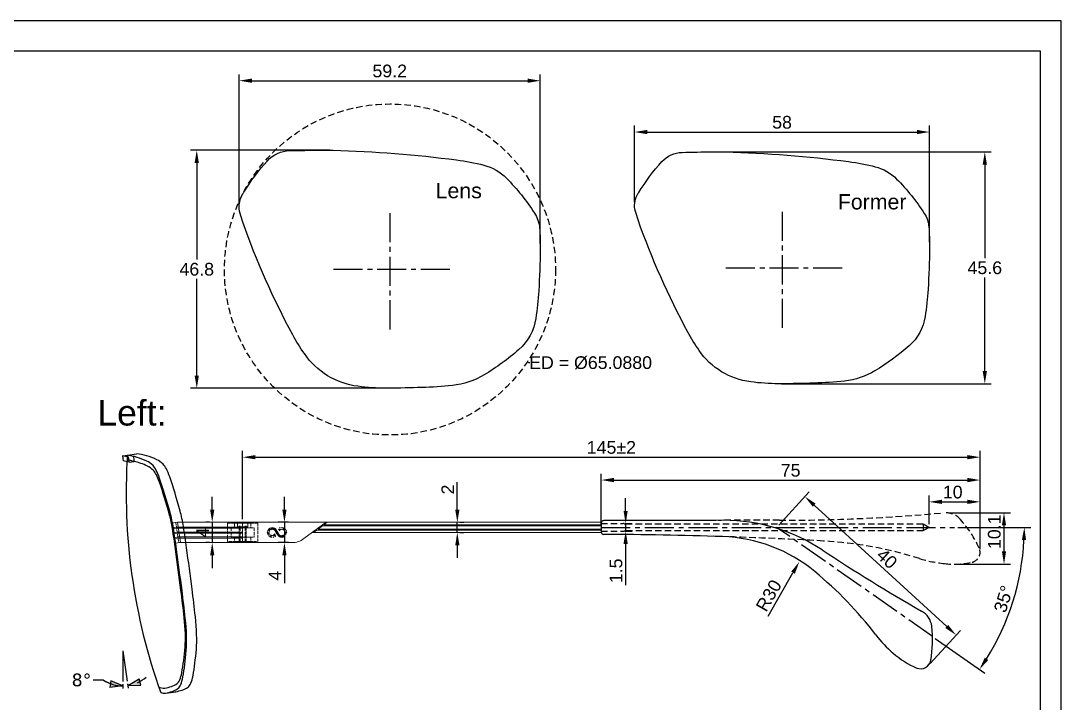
# Model space of a CAD drawing. Header units: millimetres. Extents: x 1233 to 2351, y 1180 to 1535.
# Drawn here: x 1693.4 to 1898, y 1400.8 to 1534.9 of the extents above; entities that cross this region are included whole.
import ezdxf

# ---------------------------------------------------------------- set-up
doc = ezdxf.new("R2010")
doc.units = ezdxf.units.MM
for name, pattern in [('ACAD_ISO02W100', [15, 12, -3]), ('CENTER2', [28.575, 19.05, -3.175, 3.175, -3.175]), ('HIDDEN', [9.525, 6.35, -3.175]), ('HIDDEN2', [0.1875, 0.125, -0.0625])]:
    doc.linetypes.add(name, pattern=pattern)
for name, color, linetype in [('Center Line', 2, 'CENTER2'), ('Dimension', 3, 'Continuous'), ('Hidden Line', 1, 'HIDDEN2'), ('Text', 4, 'Continuous'), ('图层 1', 7, 'Continuous')]:
    doc.layers.add(name, color=color, linetype=linetype)
doc.layers.add('填充', color=6, linetype='Continuous', lineweight=9)
doc.layers.add('标注', color=4, linetype='Continuous', lineweight=5)
doc.styles.add('QUOTE', font='verdana.ttf')
doc.styles.get("Standard").update_dxf_attribs({"font": 'arial.ttf'})
doc.styles.add('宋体', font='SimSun.ttf')
doc.styles.add('样式 1', font='romant.shx')
doc.dimstyles.new('ISO-25', dxfattribs={"dimtxt": 2.5, "dimasz": 2.5, "dimexe": 1.25, "dimexo": 0.625, "dimtad": 1, "dimtxsty": 'Standard', "dimcen": 2.5, "dimadec": 0, "dimazin": 0, "dimtfac": 1, "dimtmove": 0, "dimatfit": 3, "dimfxl": 1, "dimarcsym": 0})
doc.dimstyles.new('ISO-25$0', dxfattribs={"dimtxt": 2.5, "dimasz": 2.5, "dimexe": 0.5, "dimexo": 1, "dimgap": 1, "dimtad": 0, "dimtih": 1, "dimtoh": 1, "dimdec": 1, "dimzin": 10, "dimdsep": 46, "dimlunit": 6, "dimtxsty": '样式 1', "dimcen": 0, "dimclrd": 256, "dimclre": 256, "dimclrt": 7, "dimazin": 0, "dimtfac": 1, "dimtdec": 1, "dimtofl": 0, "dimtmove": 0, "dimatfit": 0, "dimfxl": 1, "dimtolj": 1, "dimtzin": 10, "dimarcsym": 0})
doc.dimstyles.get("Standard").update_dxf_attribs({"dimtxt": 0.18, "dimasz": 0.18, "dimexe": 0.18, "dimexo": 0.0625, "dimgap": 0.09, "dimtad": 0, "dimtih": 1, "dimtoh": 1, "dimdec": 4, "dimzin": 0, "dimdsep": 46, "dimtxsty": 'Standard', "dimcen": 0.09, "dimadec": 0, "dimazin": 0, "dimtfac": 1, "dimtdec": 4, "dimtofl": 0, "dimtmove": 0, "dimatfit": 3, "dimfxl": 1, "dimtolj": 1, "dimtzin": 0, "dimarcsym": 0})

# ---------------------------------------------------------------- blocks, each defined once
blk = doc.blocks.new('KNHIV')
at = {"color": 251, "linetype": 'ACAD_ISO02W100', "lineweight": 9, "ltscale": 0.05}
for p, q in [((901.93, -152.63), (906.53, -152.63)), ((901.93, -156.23), (901.93, -152.63)), ((907.93, -152.63), (903.33, -152.63)), ((903.33, -152.63), (903.33, -153.53)), ((903.93, -152.63), (904.09, -152.48)), ((903.93, -153.33), (903.93, -152.63)), ((904.23, -153.33), (903.93, -153.33)), ((904.73, -152.48), (904.09, -152.48)), ((904.23, -156.3), (904.23, -153.13)), ((904.23, -153.33), (905.63, -153.33)), ((904.43, -156.38), (904.43, -153.13)), ((904.73, -152.48), (904.73, -152.63)), ((905.77, -152.48), (905.13, -152.48)), ((905.13, -152.48), (905.13, -152.63)), ((905.43, -156.38), (905.43, -153.13)), ((905.63, -156.3), (905.63, -153.13)), ((905.93, -153.33), (905.63, -153.33)), ((905.93, -152.63), (905.77, -152.48)), ((905.93, -153.33), (905.93, -152.63)), ((906.53, -152.63), (906.53, -153.53)), ((907.93, -156.23), (907.93, -152.63)), ((902.68, -153.53), (902.68, -155.33)), ((906.53, -153.53), (902.68, -153.53)), ((906.53, -155.33), (902.68, -155.33)), ((903.33, -153.53), (907.18, -153.53)), ((903.33, -155.33), (903.33, -156.23)), ((903.33, -155.33), (907.18, -155.33)), ((906.53, -155.33), (906.53, -156.23)), ((907.18, -153.53), (907.18, -155.33)), ((906.53, -156.23), (901.93, -156.23)), ((903.33, -156.23), (907.93, -156.23)), ((904.23, -156.3), (904.3, -156.38)), ((904.23, -156.3), (905.63, -156.3)), ((904.3, -156.38), (905.56, -156.38)), ((905.63, -156.3), (905.56, -156.38))]:
    blk.add_line(p, q, dxfattribs=at)
blk = doc.blocks.new('DQD')
at = {"layer": '填充', "lineweight": 9, "ltscale": 0.3}
h = blk.add_hatch(dxfattribs=at)
h.set_pattern_fill('ANSI31', color=0, scale=0.05, style=0)
h.set_pattern_definition([(45, (1148.31069, -378.83552), (-0.1122532, 0.1122532), [])])
edge = h.paths.add_edge_path()
edge.add_arc((566.69, -359.49), 1.22, 326.8556, 355.0657, ccw=False)
edge.add_arc((566.59, -359.43), 1.34, 301.2123, 326.8558, ccw=False)
edge.add_arc((566.73, -359.67), 1.06, 274.2954, 301.1133, ccw=False)
edge.add_arc((566.69, -359.02), 1.7, 257.7465, 274.2958, ccw=False)
edge.add_arc((566.55, -359.65), 1.07, 222.0642, 257.672, ccw=False)
edge.add_arc((567.05, -359.2), 1.74, 211.4988, 222.064, ccw=False)
edge.add_line((565.57, -360.1), (565.56, -360.09))
edge.add_line((565.56, -360.09), (565.55, -360.07))
edge.add_arc((565.5, -360.1), 0.0612, 27.0647, 32.7908)
edge.add_arc((565.22, -360.28), 0.389, 32.7819, 33.6822)
edge.add_line((565.55, -360.06), (565.54, -360.06))
edge.add_line((565.54, -360.06), (565.54, -360.06))
edge.add_arc((399.54, -452.12), 189.82, 29.0129, 29.2444)
edge.add_arc((594.76, -343.46), 33.6, 207.9789, 208.2883, ccw=False)
edge.add_arc((563.53, -360.05), 1.75, 27.9787, 35.1296)
edge.add_arc((564.41, -359.42), 0.673, 34.7548, 79.6239)
edge.add_arc((564.38, -359.62), 0.869, 79.6253, 91.3278)
edge.add_arc((564.37, -359.43), 0.684, 91.2537, 130.8134)
edge.add_arc((564.48, -359.55), 0.843, 130.8133, 161.7494)
edge.add_arc((564.32, -359.5), 0.677, 161.7494, 200.593)
edge.add_arc((564.37, -359.48), 0.725, 200.5919, 250.1079)
edge.add_arc((564.38, -359.42), 0.784, 250.7316, 267.3209)
edge.add_arc((564.37, -359.64), 0.567, 267.3211, 306.2228)
edge.add_arc((564.25, -359.48), 0.772, 306.2233, 334.5335)
edge.add_arc((564.56, -359.62), 0.425, 334.2455, 338.2123)
edge.add_arc((564.73, -359.69), 0.245, 338.0572, 339.8659)
edge.add_line((564.96, -359.77), (564.96, -359.77))
edge.add_line((564.96, -359.77), (565.28, -360.35))
edge.add_arc((564.34, -359.44), 1.3, 269.4465, 315.7434, ccw=False)
edge.add_arc((564.34, -359.54), 1.2, 219.0311, 269.4465, ccw=False)
edge.add_arc((564.38, -359.53), 1.24, 168.2094, 218.4949, ccw=False)
edge.add_arc((564.46, -359.54), 1.32, 121.2067, 168.2095, ccw=False)
edge.add_arc((564.32, -359.32), 1.06, 94.2929, 121.1205, ccw=False)
edge.add_arc((564.37, -359.96), 1.7, 77.7464, 94.2924, ccw=False)
edge.add_arc((564.5, -359.34), 1.07, 42.0742, 77.6742, ccw=False)
edge.add_arc((564.01, -359.79), 1.73, 31.4908, 42.0738, ccw=False)
edge.add_arc((570.69, -355.76), 6.07, 210.9223, 211.243)
edge.add_arc((565.55, -358.89), 0.0552, 205.9092, 212.2901)
edge.add_arc((565.73, -358.78), 0.26, 212.3113, 213.6669)
edge.add_line((565.51, -358.92), (565.51, -358.92))
edge.add_line((565.51, -358.92), (565.51, -358.93))
edge.add_line((565.51, -358.93), (565.57, -359.03))
edge.add_line((565.57, -359.03), (565.61, -359.11))
edge.add_line((565.61, -359.11), (565.66, -359.19))
edge.add_arc((659.07, -307.26), 106.87, 209.0745, 209.3225)
edge.add_arc((563.18, -361.1), 3.1, 28.5558, 29.0962, ccw=False)
edge.add_arc((567.1, -358.97), 1.37, 208.5466, 209.6916)
edge.add_arc((588.52, -346.9), 25.95, 209.414, 210.0587)
edge.add_arc((566.56, -359.61), 0.584, 210.0584, 215.1338)
edge.add_arc((566.66, -359.55), 0.693, 214.7855, 294.3732)
edge.add_arc((566.59, -359.4), 0.86, 294.3731, 321.393)
edge.add_arc((566.71, -359.49), 0.703, 321.3927, 376.6129)
edge.add_arc((566.69, -359.5), 0.724, 16.613, 70.1029)
edge.add_arc((566.68, -359.55), 0.778, 70.7005, 87.7609)
edge.add_arc((566.69, -359.34), 0.567, 87.7607, 126.4636)
edge.add_arc((566.81, -359.51), 0.773, 126.4633, 154.5968)
edge.add_arc((566.5, -359.36), 0.426, 154.3103, 158.2724)
edge.add_arc((566.33, -359.3), 0.246, 158.1207, 159.9307)
edge.add_line((566.1, -359.21), (566.1, -359.21))
edge.add_line((566.1, -359.21), (565.78, -358.64))
edge.add_arc((566.71, -359.55), 1.3, 89.4474, 135.7452, ccw=False)
edge.add_arc((566.71, -359.45), 1.2, 39.0184, 89.4475, ccw=False)
edge.add_arc((566.7, -359.44), 1.22, -6.5827, 38.5074, ccw=False)
edge.add_arc((568.41, -359.64), 0.515, 173.4181, 175.134)
blk = doc.blocks.new('*D262')
at = {"layer": 'Defpoints', "color": 0, "transparency": 16777216}
for p in [(1842.02, 1435.32), (1877.3, 1414.16), (1871.75, 1408.1)]:
    blk.add_point(p, dxfattribs=at)
at = {"layer": 'Dimension', "color": 0, "lineweight": -2, "transparency": 16777216}
for p, q in [((1842.44, 1435.78), (1848.4, 1442.3)), ((1849.4, 1439.69), (1875.45, 1415.85)), ((1872.17, 1408.56), (1878.14, 1415.08))]:
    blk.add_line(p, q, dxfattribs=at)
at = {"layer": 'Dimension', "color": 0, "transparency": 16777216}
for points in [[(1849.68, 1440), (1849.12, 1439.38), (1847.56, 1441.38)], [(1875.73, 1416.16), (1875.17, 1415.54), (1877.3, 1414.16)]]:
    blk.add_solid(points, dxfattribs=at)
at = {"layer": 'Dimension', "color": 0, "transparency": 16777216, "insert": (1863.71, 1429.17), "char_height": 2.5, "attachment_point": 5, "rotation": 317.5328}
blk.add_mtext('40', dxfattribs=at)
blk = doc.blocks.new('*D177')
at = {"layer": 'Defpoints', "color": 0, "transparency": 16777216}
for p in [(1846.47, 1428.57), (1831.54, 1402.54)]:
    blk.add_point(p, dxfattribs=at)
at = {"layer": 'Dimension', "color": 0, "lineweight": -2, "transparency": 16777216}
blk.add_line((1840.32, 1417.85), (1845.23, 1426.4), dxfattribs=at)
at = {"layer": 'Dimension', "color": 0, "transparency": 16777216}
blk.add_solid([(1844.87, 1426.61), (1845.59, 1426.19), (1846.47, 1428.57)], dxfattribs=at)
at = {"layer": 'Dimension', "color": 0, "transparency": 16777216, "insert": (1840.47, 1421.92), "char_height": 2.5, "attachment_point": 5, "rotation": 60.1601}
blk.add_mtext('R30', dxfattribs=at)
blk = doc.blocks.new('*D263')
at = {"layer": 'Defpoints', "color": 0, "transparency": 16777216}
for p in [(1875.18, 1438.21), (1886.72, 1438.21), (1876.97, 1428.1)]:
    blk.add_point(p, dxfattribs=at)
at = {"layer": 'Dimension', "color": 0, "lineweight": -2, "transparency": 16777216}
for p, q in [((1875.8, 1438.21), (1887.97, 1438.21)), ((1886.72, 1430.6), (1886.72, 1435.71)), ((1877.59, 1428.1), (1887.97, 1428.1))]:
    blk.add_line(p, q, dxfattribs=at)
at = {"layer": 'Dimension', "color": 0, "transparency": 16777216}
for points in [[(1886.3, 1435.71), (1887.13, 1435.71), (1886.72, 1438.21)], [(1886.3, 1430.6), (1887.13, 1430.6), (1886.72, 1428.1)]]:
    blk.add_solid(points, dxfattribs=at)
at = {"layer": 'Dimension', "color": 0, "transparency": 16777216, "insert": (1884.82, 1434.46), "char_height": 2.5, "attachment_point": 5, "rotation": 90}
blk.add_mtext('10.1', dxfattribs=at)
blk = doc.blocks.new('*D264')
at = {"layer": 'Defpoints', "color": 0, "transparency": 16777216}
for p in [(1779.12, 1436.32), (1779.23, 1436.32), (1779.12, 1434.32)]:
    blk.add_point(p, dxfattribs=at)
at = {"layer": 'Dimension', "color": 0, "lineweight": -2, "transparency": 16777216}
for p, q in [((1779.23, 1438.82), (1779.23, 1444.23)), ((1779.23, 1434.32), (1779.23, 1436.32)), ((1779.74, 1436.32), (1780.48, 1436.32)), ((1779.74, 1434.32), (1780.48, 1434.32)), ((1779.23, 1431.82), (1779.23, 1429.32))]:
    blk.add_line(p, q, dxfattribs=at)
at = {"layer": 'Dimension', "color": 0, "transparency": 16777216}
for points in [[(1778.82, 1438.82), (1779.65, 1438.82), (1779.23, 1436.32)], [(1778.82, 1431.82), (1779.65, 1431.82), (1779.23, 1434.32)]]:
    blk.add_solid(points, dxfattribs=at)
at = {"layer": 'Dimension', "color": 0, "transparency": 16777216, "insert": (1777.35, 1442.77), "char_height": 2.5, "attachment_point": 5, "rotation": 90}
blk.add_mtext('2', dxfattribs=at)
blk = doc.blocks.new('*D265')
at = {"layer": 'Defpoints', "color": 0, "transparency": 16777216}
for p in [(1745.24, 1436.32), (1746.7, 1436.32), (1746.7, 1432.32)]:
    blk.add_point(p, dxfattribs=at)
at = {"layer": 'Dimension', "color": 0, "lineweight": -2, "transparency": 16777216}
for p, q in [((1745.24, 1438.82), (1745.24, 1441.32)), ((1746.07, 1436.32), (1743.99, 1436.32)), ((1745.24, 1436.32), (1745.24, 1432.32)), ((1746.07, 1432.32), (1743.99, 1432.32)), ((1745.24, 1429.82), (1745.24, 1424.34))]:
    blk.add_line(p, q, dxfattribs=at)
at = {"layer": 'Dimension', "color": 0, "transparency": 16777216}
for points in [[(1744.82, 1438.82), (1745.65, 1438.82), (1745.24, 1436.32)], [(1744.82, 1429.82), (1745.65, 1429.82), (1745.24, 1432.32)]]:
    blk.add_solid(points, dxfattribs=at)
at = {"layer": 'Dimension', "color": 0, "transparency": 16777216, "insert": (1743.36, 1425.83), "char_height": 2.5, "attachment_point": 5, "rotation": 90}
blk.add_mtext('4', dxfattribs=at)
blk = doc.blocks.new('*D266')
at = {"layer": 'Defpoints', "color": 0, "transparency": 16777216}
for p in [(1882.02, 1449.12), (1737.02, 1436.32), (1882.02, 1430.43)]:
    blk.add_point(p, dxfattribs=at)
at = {"layer": 'Dimension', "color": 0, "lineweight": -2, "transparency": 16777216}
for p, q in [((1737.02, 1436.95), (1737.02, 1450.37)), ((1882.02, 1431.05), (1882.02, 1450.37)), ((1739.52, 1449.12), (1879.52, 1449.12))]:
    blk.add_line(p, q, dxfattribs=at)
at = {"layer": 'Dimension', "color": 0, "transparency": 16777216}
for points in [[(1739.52, 1449.54), (1739.52, 1448.71), (1737.02, 1449.12)], [(1879.52, 1449.54), (1879.52, 1448.71), (1882.02, 1449.12)]]:
    blk.add_solid(points, dxfattribs=at)
at = {"layer": 'Dimension', "color": 0, "transparency": 16777216, "insert": (1809.52, 1451.03), "char_height": 2.5, "attachment_point": 5}
blk.add_mtext('145±2', dxfattribs=at)
blk = doc.blocks.new('*D178')
at = {"layer": 'Defpoints', "color": 0, "transparency": 16777216}
for p in [(1882.02, 1444.63), (1882.02, 1439.46), (1807.52, 1435.32)]:
    blk.add_point(p, dxfattribs=at)
at = {"layer": 'Dimension', "color": 0, "lineweight": -2, "transparency": 16777216}
for p, q in [((1807.52, 1435.95), (1807.52, 1445.88)), ((1810.02, 1444.63), (1879.52, 1444.63)), ((1882.02, 1440.08), (1882.02, 1445.88))]:
    blk.add_line(p, q, dxfattribs=at)
at = {"layer": 'Dimension', "color": 0, "transparency": 16777216}
for points in [[(1810.02, 1445.05), (1810.02, 1444.21), (1807.52, 1444.63)], [(1879.52, 1445.05), (1879.52, 1444.21), (1882.02, 1444.63)]]:
    blk.add_solid(points, dxfattribs=at)
at = {"layer": 'Dimension', "color": 0, "transparency": 16777216, "insert": (1844.77, 1446.53), "char_height": 2.5, "attachment_point": 5}
blk.add_mtext('75', dxfattribs=at)
blk = doc.blocks.new('*D179')
at = {"layer": 'Defpoints', "color": 0, "transparency": 16777216}
for p in [(1731.13, 1436.32), (1731.04, 1432.32), (1731.13, 1432.32)]:
    blk.add_point(p, dxfattribs=at)
at = {"layer": 'Dimension', "color": 0, "lineweight": -2, "transparency": 16777216}
for p, q in [((1731.04, 1438.82), (1731.04, 1441.32)), ((1730.51, 1436.32), (1729.79, 1436.32)), ((1731.04, 1436.32), (1731.04, 1432.32)), ((1730.51, 1432.32), (1729.79, 1432.32)), ((1731.04, 1429.82), (1731.04, 1427.32))]:
    blk.add_line(p, q, dxfattribs=at)
at = {"layer": 'Dimension', "color": 0, "transparency": 16777216}
for points in [[(1730.62, 1438.82), (1731.46, 1438.82), (1731.04, 1436.32)], [(1730.62, 1429.82), (1731.46, 1429.82), (1731.04, 1432.32)]]:
    blk.add_solid(points, dxfattribs=at)
at = {"layer": 'Dimension', "color": 0, "transparency": 16777216, "insert": (1729.16, 1434.32), "char_height": 2.5, "attachment_point": 5, "rotation": 90}
blk.add_mtext('4', dxfattribs=at)
blk = doc.blocks.new('FRECCIA')
blk.add_hatch(color=9).paths.add_polyline_path([(-1.25, 0.33), (-1.25, -0.33), (0, 0)])
at = {"color": 9}
for p, q in [((0, 0), (-1.25, 0.33)), ((-1.25, 0.33), (-1.25, -0.33)), ((0, 0), (-1.25, -0.33))]:
    blk.add_line(p, q, dxfattribs=at)
blk = doc.blocks.new('*D180')
at = {"lineweight": -2, "transparency": 16777216}
for p, q in [((1709.64, 1405.31), (1707.64, 1405.31)), ((1713.47, 1404.51), (1713.47, 1403.65)), ((1714.38, 1404.57), (1714.5, 1403.72))]:
    blk.add_line(p, q, dxfattribs=at)
for start, end in [(236.3988, 270), (294.6191, 311.2382), (236.7618, 253.3809)]:
    blk.add_arc((1713.47, 1411.07), 6.92, start, end, dxfattribs=at)
at = {"layer": 'Defpoints', "color": 0, "transparency": 16777216}
for p in [(1713.47, 1411.07), (1713.47, 1411.07), (1713.47, 1405.01), (1714.11, 1404.18), (1714.31, 1405.07)]:
    blk.add_point(p, dxfattribs=at)
at = {"lineweight": -2, "transparency": 16777216, "xscale": 2, "yscale": 2, "zscale": 2}
for p, rotation in [((1714.43, 1404.22), 196.3095415256845), ((1713.47, 1404.15), 351.6904584742921)]:
    blk.add_blockref('FRECCIA', p, dxfattribs=dict(at, rotation=rotation))
at = {"transparency": 16777216, "insert": (1705.34, 1405.31), "char_height": 2.5, "attachment_point": 5, "style": 'QUOTE'}
blk.add_mtext('8°', dxfattribs=at)
blk = doc.blocks.new('*D181')
at = {"layer": 'Defpoints', "color": 0, "transparency": 16777216}
for p in [(1882.02, 1440.34), (1872.02, 1435.32), (1882.02, 1430.43)]:
    blk.add_point(p, dxfattribs=at)
at = {"layer": 'Dimension', "color": 0, "lineweight": -2, "transparency": 16777216}
for p, q in [((1872.02, 1435.95), (1872.02, 1441.59)), ((1874.52, 1440.34), (1879.52, 1440.34)), ((1882.02, 1431.05), (1882.02, 1441.59))]:
    blk.add_line(p, q, dxfattribs=at)
at = {"layer": 'Dimension', "color": 0, "transparency": 16777216}
for points in [[(1874.52, 1440.76), (1874.52, 1439.93), (1872.02, 1440.34)], [(1879.52, 1440.76), (1879.52, 1439.93), (1882.02, 1440.34)]]:
    blk.add_solid(points, dxfattribs=at)
at = {"layer": 'Dimension', "color": 0, "transparency": 16777216, "insert": (1876.63, 1442.25), "char_height": 2.5, "attachment_point": 5}
blk.add_mtext('10', dxfattribs=at)
blk = doc.blocks.new('*D267')
at = {"layer": 'Defpoints', "color": 0, "transparency": 16777216}
for p in [(1807.52, 1435.32), (1842.02, 1435.32), (1877.02, 1435.32), (1886.72, 1416.04), (1872.67, 1413.86)]:
    blk.add_point(p, dxfattribs=at)
at = {"layer": 'Dimension', "color": 0, "lineweight": -2, "transparency": 16777216}
for p, q in [((1877.64, 1435.32), (1891.96, 1435.32)), ((1873.18, 1413.5), (1882.93, 1406.68))]:
    blk.add_line(p, q, dxfattribs=at)
blk.add_arc((1842.02, 1435.32), 48.69, 327.9421, 357.0579, dxfattribs=at)
at = {"layer": 'Dimension', "color": 0, "transparency": 16777216}
for points in [[(1890.23, 1432.83), (1891.06, 1432.81), (1890.71, 1435.32)], [(1883.63, 1409.25), (1882.93, 1409.71), (1881.9, 1407.39)]]:
    blk.add_solid(points, dxfattribs=at)
at = {"layer": 'Dimension', "color": 0, "transparency": 16777216, "insert": (1886.64, 1421.25), "char_height": 2.5, "attachment_point": 5, "rotation": 72.5}
blk.add_mtext('35°', dxfattribs=at)
blk = doc.blocks.new('*D243')
at = {"layer": 'Defpoints', "color": 0, "transparency": 16777216}
for p in [(1795.54, 1523.15), (1736.34, 1498.36), (1795.54, 1490.53)]:
    blk.add_point(p, dxfattribs=at)
at = {"layer": 'Dimension', "color": 0, "lineweight": -2, "transparency": 16777216}
for p, q in [((1736.34, 1498.98), (1736.34, 1524.4)), ((1795.54, 1491.16), (1795.54, 1524.4)), ((1738.84, 1523.15), (1793.04, 1523.15))]:
    blk.add_line(p, q, dxfattribs=at)
at = {"layer": 'Dimension', "color": 0, "transparency": 16777216}
for points in [[(1738.84, 1523.57), (1738.84, 1522.73), (1736.34, 1523.15)], [(1793.04, 1523.57), (1793.04, 1522.73), (1795.54, 1523.15)]]:
    blk.add_solid(points, dxfattribs=at)
at = {"layer": 'Dimension', "color": 0, "transparency": 16777216, "insert": (1765.94, 1525.05), "char_height": 2.5, "attachment_point": 5}
blk.add_mtext('59.2', dxfattribs=at)
blk = doc.blocks.new('*D244')
at = {"layer": 'Defpoints', "color": 0, "transparency": 16777216}
for p in [(1754.8, 1509.47), (1728, 1462.67), (1765.64, 1462.67)]:
    blk.add_point(p, dxfattribs=at)
at = {"layer": 'Dimension', "color": 0, "lineweight": -2, "transparency": 16777216}
for p, q in [((1754.18, 1509.47), (1726.75, 1509.47)), ((1728, 1506.97), (1728, 1487.97)), ((1728, 1465.17), (1728, 1484.17)), ((1765.02, 1462.67), (1726.75, 1462.67))]:
    blk.add_line(p, q, dxfattribs=at)
at = {"layer": 'Dimension', "color": 0, "transparency": 16777216}
for points in [[(1727.58, 1506.97), (1728.42, 1506.97), (1728, 1509.47)], [(1727.58, 1465.17), (1728.42, 1465.17), (1728, 1462.67)]]:
    blk.add_solid(points, dxfattribs=at)
at = {"layer": 'Dimension', "color": 0, "transparency": 16777216, "insert": (1728, 1486.07), "char_height": 2.5, "attachment_point": 5}
blk.add_mtext('46.8', dxfattribs=at)
blk = doc.blocks.new('*D245')
at = {"layer": 'Defpoints', "color": 0, "transparency": 16777216}
for p in [(1872.08, 1513.06), (1814.08, 1498.63), (1872.08, 1490.8)]:
    blk.add_point(p, dxfattribs=at)
at = {"layer": 'Dimension', "color": 0, "lineweight": -2, "transparency": 16777216}
for p, q in [((1814.08, 1499.26), (1814.08, 1514.31)), ((1872.08, 1491.43), (1872.08, 1514.31)), ((1816.58, 1513.06), (1869.58, 1513.06))]:
    blk.add_line(p, q, dxfattribs=at)
at = {"layer": 'Dimension', "color": 0, "transparency": 16777216}
for points in [[(1816.58, 1513.48), (1816.58, 1512.64), (1814.08, 1513.06)], [(1869.58, 1513.48), (1869.58, 1512.64), (1872.08, 1513.06)]]:
    blk.add_solid(points, dxfattribs=at)
at = {"layer": 'Dimension', "color": 0, "transparency": 16777216, "insert": (1843.08, 1514.96), "char_height": 2.5, "attachment_point": 5}
blk.add_mtext('58', dxfattribs=at)
blk = doc.blocks.new('*D246')
at = {"layer": 'Defpoints', "color": 0, "transparency": 16777216}
for p in [(1829.36, 1509.17), (1842.38, 1463.54), (1882.94, 1463.54)]:
    blk.add_point(p, dxfattribs=at)
at = {"layer": 'Dimension', "color": 0, "lineweight": -2, "transparency": 16777216}
for p, q in [((1829.99, 1509.17), (1884.19, 1509.17)), ((1882.94, 1506.67), (1882.94, 1488.26)), ((1882.94, 1466.04), (1882.94, 1484.46)), ((1843, 1463.54), (1884.19, 1463.54))]:
    blk.add_line(p, q, dxfattribs=at)
at = {"layer": 'Dimension', "color": 0, "transparency": 16777216}
for points in [[(1882.53, 1506.67), (1883.36, 1506.67), (1882.94, 1509.17)], [(1882.53, 1466.04), (1883.36, 1466.04), (1882.94, 1463.54)]]:
    blk.add_solid(points, dxfattribs=at)
at = {"layer": 'Dimension', "color": 0, "transparency": 16777216, "insert": (1882.94, 1486.36), "char_height": 2.5, "attachment_point": 5}
blk.add_mtext('45.6', dxfattribs=at)
blk = doc.blocks.new('*D247')
at = {"color": 0, "lineweight": -2, "transparency": 16777216}
for p, q in [((1765.9, 1486.03), (1766.08, 1486.03)), ((1765.99, 1485.94), (1765.99, 1486.12)), ((1793.3, 1467.67), (1793.15, 1467.77)), ((1793.48, 1467.67), (1793.3, 1467.67))]:
    blk.add_line(p, q, dxfattribs=at)
at = {"color": 0, "transparency": 16777216}
blk.add_solid([(1793.17, 1467.8), (1793.13, 1467.75), (1793, 1467.87)], dxfattribs=at)
at = {"layer": 'Defpoints', "color": 0, "transparency": 16777216}
for p in [(1738.99, 1504.19), (1793, 1467.87)]:
    blk.add_point(p, dxfattribs=at)
at = {"color": 3, "lineweight": 15, "transparency": 16777216, "insert": (1805.43, 1467.67), "char_height": 2.5, "attachment_point": 5}
blk.add_mtext('\\A1;ED = %%C65.0880', dxfattribs=at)
blk = doc.blocks.new('*D235')
at = {"layer": 'Defpoints', "color": 0, "transparency": 16777216}
for p in [(1811.6, 1436.07), (1811.6, 1434.57), (1812.33, 1434.57)]:
    blk.add_point(p, dxfattribs=at)
at = {"layer": 'Dimension', "color": 0, "lineweight": -2, "transparency": 16777216}
for p, q in [((1812.33, 1438.57), (1812.33, 1441.07)), ((1812.22, 1436.07), (1813.58, 1436.07)), ((1812.33, 1436.07), (1812.33, 1434.57)), ((1812.22, 1434.57), (1813.58, 1434.57)), ((1812.33, 1432.07), (1812.33, 1423.99))]:
    blk.add_line(p, q, dxfattribs=at)
at = {"layer": 'Dimension', "color": 0, "transparency": 16777216}
for points in [[(1811.91, 1438.57), (1812.74, 1438.57), (1812.33, 1436.07)], [(1811.91, 1432.07), (1812.74, 1432.07), (1812.33, 1434.57)]]:
    blk.add_solid(points, dxfattribs=at)
at = {"layer": 'Dimension', "color": 0, "transparency": 16777216, "insert": (1810.43, 1426.78), "char_height": 2.5, "attachment_point": 5, "rotation": 90}
blk.add_mtext('1.5', dxfattribs=at)

msp = doc.modelspace()

# ---------------------------------------------------------------- linework, layer by layer
for p, q in [((1893.92369, 1528.92707), (1484.66819, 1528.92707)), ((1893.92369, 1242.18613), (1893.92369, 1528.92707)), ((1713.36995, 1449.39503), (1714.36022, 1449.53421)), ((1713.36995, 1449.39503), (1713.51009, 1448.39793)), ((1714.36022, 1449.53421), (1716.17219, 1449.78886)), ((1714.70152, 1448.15263), (1715.69179, 1448.2918)), ((1807.51559, 1436.14799), (1807.51559, 1434.44469)), ((1713.46657, 1411.07216), (1713.46657, 1405.01028)), ((1713.46657, 1411.07216), (1714.31022, 1405.06927)), ((1721.87866, 1402.72334), (1723.85919, 1403.00168))]:
    msp.add_line(p, q)
at = {"linetype": 'ACAD_ISO02W100', "lineweight": 13, "ltscale": 0.05}
msp.add_line((1723.89008, 1436.27519), (1724.44677, 1432.31412), dxfattribs=at)
at = {"color": 1, "ltscale": 1000}
msp.add_line((1870.81559, 1436.02094), (1870.81559, 1434.62094), dxfattribs=at)
msp.add_lwpolyline([(1897.96173, 1237.92707), (1897.96173, 1534.92707), (1477.96174, 1534.92707), (1477.96174, 1237.92707)], close=True)
for centre, radius, start, end in [((1830.32684, 1442.02251), 116.20964, 176.293866, 199.706134), ((1808.01559, 1436.14799), 0.5, 90.2471176, 180), ((1838.4452, -5619.10616), 7055.81977, 90.05543585, 90.247117604), ((1831.65229, 1401.71033), 35, 56.5076168, 90.0554358), ((1808.01559, 1434.44469), 0.5, 180, 269.7248078), ((1803.90397, 578.39987), 855.55469, 88.16136601, 89.72480783), ((1830.39165, 1403.52953), 30, 50.3988413, 88.161366), ((2042.44987, 1720.28274), 347, 236.5076168, 240.3002123), ((1800.43199, 1367.31601), 77, 37.4972455, 50.3988413), ((1868.54501, 1415.39243), 4, 6.9421102, 60.3002123), ((1850.56767, 1413.20353), 22.1101, 349.4373941, 6.9421102), ((1880.02047, 1428.38032), 23.31538, 217.4972455, 229.747786), ((1875.7513, 1422.56321), 16.12496, 227.9691657, 247.4609202), ((1870.33702, 1409.51715), 2, 247.4609202, 349.4373941)]:
    msp.add_arc(centre, radius, start, end)
at = {"layer": 'Center Line', "ltscale": 0.3}
for p, q in [((1765.99428, 1474.26363), (1765.99428, 1497.79906)), ((1843.13354, 1474.53509), (1843.13354, 1498.07051)), ((1777.76199, 1486.03134), (1754.22656, 1486.03134)), ((1854.90125, 1486.3028), (1831.36583, 1486.3028)), ((1807.51559, 1435.32094), (1877.01559, 1435.32094)), ((1872.6681, 1413.85782), (1842.01559, 1435.32094))]:
    msp.add_line(p, q, dxfattribs=at)
at = {"layer": 'Hidden Line', "linetype": 'HIDDEN', "ltscale": 0.2}
for p, q in [((1807.51559, 1436.07094), (1811.87018, 1436.07094)), ((1812.36818, 1436.02094), (1870.81559, 1436.02094)), ((1870.81559, 1436.02094), (1872.01559, 1435.32094)), ((1807.51559, 1434.57094), (1811.87018, 1434.57094)), ((1870.81559, 1434.62094), (1812.36818, 1434.62094)), ((1872.01559, 1435.32094), (1870.81559, 1434.62094))]:
    msp.add_line(p, q, dxfattribs=at)
msp.add_circle((1765.99428, 1486.03134), 32.54398, dxfattribs=at)
for centre, radius, start, end in [((1842.75437, 1783.71236), 347, 269.9666482, 275.3002123), ((1875.17774, 1434.21311), 4, 41.9421102, 95.3002123), ((1811.87018, 1435.07094), 1, 79.1679302, 90), ((1812.40058, 1437.843), 1.82235, 259.1679302, 268.9812846), ((1838.4452, -5619.10616), 7055.81977, 89.966648237, 90.064094328), ((1861.70707, 1422.10869), 22.1101, 24.4373941, 41.9421102), ((1811.87018, 1435.57094), 1, 270, 280.8320698), ((1812.40058, 1432.79887), 1.82235, 91.0187154, 100.8320698), ((1803.90397, 578.39987), 855.55469, 86.8299056, 88.27735672), ((1846.95832, 1355.76319), 77, 72.4972455, 86.8299056), ((1880.01559, 1430.42821), 2, 282.4609202, 24.4373941), ((1877.12834, 1451.43422), 23.31538, 252.4972455, 264.747786), ((1876.9678, 1444.22043), 16.12496, 262.9691657, 282.4609202)]:
    msp.add_arc(centre, radius, start, end, dxfattribs=at)
at = {"layer": '图层 1'}
for points in [[(1737.06606, 1495.34086, -0.013464349), (1736.52911, 1497.02367, -0.19803656), (1736.92748, 1500.66168, -0.01340968), (1737.2489, 1501.21417, -0.045373497), (1741.88727, 1507.38705, -0.206410916), (1746.28094, 1509.39467, -0.001635662), (1752.22019, 1509.50294, -0.00633865), (1754.8021, 1509.46882, -0.026093858), (1779.10117, 1507.56799, -0.029837176), (1784.42455, 1506.54475, -0.136954176), (1788.89987, 1503.97182, -0.049986224), (1794.4093, 1497.11572, -0.125548525), (1795.40038, 1494.19604, -0.022099062), (1795.53953, 1490.01371, -0.012844896), (1795.23976, 1481.83121, -0.021458828), (1794.66662, 1476.40416, -0.177617515), (1791.33344, 1470.29843, -0.044132021), (1784.51774, 1465.31518, -0.110302691), (1778.27676, 1463.22341, -0.018423556), (1772.25555, 1462.82036, -0.003491368), (1765.64166, 1462.66813, -0.006050645), (1765.22781, 1462.6697, -0.02760444), (1759.69424, 1463.06366, -0.213743224), (1749.15232, 1469.48961, -0.025850706), (1746.90297, 1473.15396, -0.040784547), (1737.06607, 1495.34086, -0.040784547)], [(1814.77182, 1495.81003, -0.013464349), (1814.24468, 1497.46206, -0.19803656), (1814.59327, 1500.64543, -0.01340968), (1814.89851, 1501.17011, -0.045373497), (1819.4716, 1507.25612, -0.206410916), (1823.4331, 1509.06626, -0.001634379), (1829.36378, 1509.17439, -0.006327186), (1831.92583, 1509.14048, -0.026093858), (1856.16251, 1507.24453, -0.029837176), (1861.41563, 1506.23479, -0.136954176), (1865.61124, 1503.82267, -0.049986224), (1871.04572, 1497.05985, -0.125548525), (1871.94144, 1494.42107, -0.022099062), (1872.07883, 1490.29173, -0.012844896), (1871.78019, 1482.14003, -0.021458828), (1871.21245, 1476.76417, -0.177617515), (1868.07728, 1471.02116, -0.044132021), (1861.34692, 1466.1003, -0.110302691), (1855.35392, 1464.09165, -0.018423556), (1849.37682, 1463.69155, -0.003490135), (1842.77364, 1463.53955, -0.006015902), (1842.3766, 1463.54108, -0.02760444), (1836.90906, 1463.93034, -0.213743224), (1826.78603, 1470.10096, -0.025850706), (1824.56912, 1473.71247, -0.040784547), (1814.77182, 1495.81003, -0.040784547)]]:
    msp.add_lwpolyline(points, format="xyb", dxfattribs=at)
for centre, major_axis, start_param, end_param in [((1771.04578, 995.82699), (-63.76457, 453.70851), -0.078359977, -0.065633822), ((1771.78748, 990.54972), (-64.36483, 457.97954), -0.077438669, -0.065020624), ((1772.77775, 990.6889), (-64.36483, 457.97954), -0.077438669, -0.0630281), ((1772.03605, 995.96616), (-63.76457, 453.70851), -0.078359977, -0.065633822), ((1744.47402, 1217.67131), (-32.57691, 231.79676), -0.130243306, -0.052322132), ((1714.49332, 1448.68829), (-0.12021, 0.85537), 4.007891592, 5.242541045), ((1715.48359, 1448.82746), (-0.12021, 0.85537), 4.007891592, 5.242541045), ((1744.47402, 1217.67131), (-32.43774, 230.80649), -0.130243306, -0.077130092), ((1746.45456, 1217.94966), (-32.57691, 231.79676), -0.130243306, -0.048681285), ((1723.34282, 1403.15567), (-6.38255, 45.41421), -0.249556612, -0.130243306), ((1725.32336, 1403.43401), (-6.38255, 45.41421), -0.249556612, -0.130243306), ((1723.34282, 1403.15567), (-6.24338, 44.42394), -0.249556612, -0.130243306), ((1720.2607, 1437.81364), (-1.39173, 9.90268), -0.793986321, -0.249556612), ((1720.2607, 1437.81364), (-1.25256, 8.91241), -0.793986321, -0.249556612), ((1722.24123, 1438.09198), (-1.39173, 9.90268), -0.793986321, -0.249556612), ((1718.75373, 1413.1799), (-6.05393, 43.07596), -0.993764938, -0.793986321), ((1718.75373, 1413.1799), (-6.1931, 44.06622), -0.993764938, -0.793986321), ((1720.73427, 1413.45824), (-6.1931, 44.06622), -0.993764938, -0.793986321), ((1722.16372, 1434.51778), (-0.92361, 6.57185), -1.493345113, -0.993764938), ((1724.14426, 1434.79612), (-0.92361, 6.57185), -1.493345113, -0.993764938), ((1722.16372, 1434.51778), (-0.78444, 5.58158), -1.493345113, -0.993764938), ((1714.48579, 1430.22534), (-6.50811, 46.30762), 4.701458332, 4.789840194), ((1714.48579, 1430.22534), (-6.64728, 47.29789), 4.701458332, 4.789840194), ((1716.46633, 1430.50369), (-6.64728, 47.29789), 4.701458332, 4.789840194), ((1692.12951, 1428.3199), (-22.09915, 157.2436), 4.650081574, 4.701458332), ((1692.12951, 1428.3199), (-22.23832, 158.23386), 4.650081574, 4.701458332), ((1694.11004, 1428.59825), (-22.23832, 158.23386), 4.650081574, 4.701458332), ((1711.89263, 1425.07477), (-8.76892, 62.39412), 4.564259432, 4.650081574), ((1711.89263, 1425.07477), (-8.90809, 63.38438), 4.564259432, 4.650081574), ((1713.87316, 1425.35312), (-8.90809, 63.38438), 4.564259432, 4.650081574), ((1723.47295, 1418.72761), (-1.32214, 9.40755), 3.86112236, 4.564259432), ((1725.45348, 1419.00596), (-1.46132, 10.39781), 3.86112236, 4.564259432), ((1723.47295, 1418.72761), (-1.46132, 10.39781), 3.86112236, 4.564259432), ((1714.57729, 1446.2035), (-6.58595, 46.86148), 3.684708744, 3.86112236), ((1714.57729, 1446.2035), (-6.72512, 47.85175), 3.684708744, 3.86112236), ((1716.55783, 1446.48185), (-6.72512, 47.85175), 3.684708744, 3.86112236), ((1721.84743, 1418.8501), (-2.01801, 14.35889), 3.245274386, 3.684708744), ((1721.84743, 1418.8501), (-2.15718, 15.34916), 3.245274386, 3.684708744), ((1723.82796, 1419.12845), (-2.15718, 15.34916), 3.245274386, 3.684708744), ((1714.90124, 1452.91598), (-6.91413, 49.19657), 3.01532161, 3.125711338), ((1719.41407, 1420.04832), (-2.29636, 16.33942), 3.125711338, 3.149774655), ((1654.39747, 1871.95748), (-65.84558, 468.51567), 3.157628015, 3.171588498), ((1711.22881, 1484.46797), (-11.31699, 80.52455), 3.171588498, 3.245274386), ((1711.22881, 1484.46797), (-11.45616, 81.51482), 3.171588498, 3.245274386), ((1656.378, 1872.23582), (-65.98476, 469.50594), 3.15761985, 3.171588498), ((1713.20934, 1484.74632), (-11.45616, 81.51482), 3.171588498, 3.245274386), ((1714.90124, 1452.91598), (-7.0533, 50.18683), 3.04213891, 3.125711338), ((1719.41407, 1420.04832), (-2.43553, 17.32969), 3.125711338, 3.15000222), ((1654.39747, 1871.95748), (-65.98476, 469.50594), 3.15761985, 3.171588498), ((1721.3946, 1420.32666), (-2.43553, 17.32969), 3.125711338, 3.15000222)]:
    msp.add_ellipse(centre, major_axis=major_axis, ratio=0.2, start_param=start_param, end_param=end_param, dxfattribs=at)
at = {"layer": '标注', "lineweight": 13, "ltscale": 5}
for p, q in [((1724.21559, 1436.32094), (1723.0155, 1436.15227)), ((1724.77228, 1432.35986), (1724.21559, 1436.32094)), ((1724.34493, 1435.40062), (1723.19278, 1435.23869)), ((1724.37277, 1435.20256), (1723.22515, 1435.04128)), ((1724.48106, 1434.43202), (1723.3443, 1434.27226)), ((1724.50889, 1434.23397), (1723.37448, 1434.07453)), ((1724.61719, 1433.46342), (1723.49022, 1433.30504)), ((1724.64502, 1433.26537), (1723.51954, 1433.10719)), ((1723.65136, 1432.20233), (1724.77228, 1432.35986))]:
    msp.add_line(p, q, dxfattribs=at)
at = {"layer": '标注', "color": 0, "lineweight": 13, "ltscale": 5}
for p, q in [((1724.21559, 1436.32094), (1807.51559, 1436.32094)), ((1724.21559, 1436.32094), (1753.41559, 1436.32094)), ((1737.01559, 1436.32094), (1737.01559, 1432.32094)), ((1753.41559, 1436.32094), (1749.07638, 1433.10671)), ((1753.6516, 1436.32094), (1752.98949, 1435.83049)), ((1807.51559, 1436.32094), (1807.51559, 1434.32094)), ((1737.00906, 1435.39157), (1724.20906, 1435.39157)), ((1737.00906, 1435.19157), (1724.20906, 1435.19157)), ((1737.01559, 1434.41346), (1724.34897, 1434.41346)), ((1737.01559, 1434.21346), (1724.36296, 1434.21346)), ((1750.71559, 1434.32094), (1807.51559, 1434.32094)), ((1751.59778, 1434.79959), (1750.9516, 1434.32094)), ((1751.59778, 1434.79959), (1807.51559, 1434.79959)), ((1752.71949, 1435.63049), (1751.86778, 1434.99959)), ((1751.86778, 1434.99959), (1807.51559, 1434.99959)), ((1752.71949, 1435.63049), (1807.51559, 1435.63049)), ((1752.98949, 1435.83049), (1807.51559, 1435.83049)), ((1737.00906, 1433.43534), (1724.41737, 1433.43534)), ((1737.00906, 1433.23534), (1724.43136, 1433.23534)), ((1746.69547, 1432.32094), (1724.44581, 1432.32094))]:
    msp.add_line(p, q, dxfattribs=at)
msp.add_arc((1746.69547, 1436.32094), 4, 270, 306.5288554, dxfattribs=at)

# ---------------------------------------------------------------- block references
at = {"color": 6, "lineweight": 13}
msp.add_blockref('KNHIV', (832.08396, 1588.75444), dxfattribs=at)
at = {"layer": '标注', "color": 0, "lineweight": 13, "ltscale": 5, "xscale": 0.8013977647682293, "yscale": 0.8013977647682293, "zscale": 0.8013977647682293}
msp.add_blockref('DQD', (1290.56162, 1722.42557), dxfattribs=at)

# ---------------------------------------------------------------- texts
at = {"layer": 'Text', "linetype": 'ByBlock', "lineweight": 9, "width": 34.3482701, "attachment_point": 5}
for s, insert, char_height in [('\\pxql;Lens', (1792.14189, 1501.51768), 2.999657), ('\\pxql;Former', (1871.21616, 1499.32206), 2.9996568)]:
    msp.add_mtext(s, dxfattribs=dict(at, insert=insert, char_height=char_height))
at = {"layer": 'Text', "linetype": 'ByBlock', "lineweight": 9, "insert": (1734.23536, 1457.80556), "char_height": 5, "width": 51.5648721, "attachment_point": 5, "style": '宋体'}
msp.add_mtext('\\pxql;{\\fArial|b0|i0|c0|p34;Left:}', dxfattribs=at)

# ---------------------------------------------------------------- dimensions: what is measured, and where the dimension line sits
at = {"color": 3, "lineweight": 15}
dim = msp.add_diameter_dim_2p(p1=(1738.98846, 1504.19165), p2=(1793.0001, 1467.87104), dimstyle='Standard', override={"dimtxt": 2.5, "dimexe": 0.18, "dimexo": 0.0625, "dimtad": 0, "dimtih": 1, "dimtoh": 1, "dimpost": 'ED = %%C<>', "dimcen": 0.09, "dimclrt": 3, "dimadec": 1, "dimfxl": 1.25}, dxfattribs=at)
dim.commit()
dim.dimension.update_dxf_attribs({"geometry": '*D247', "text_midpoint": (1805.4336, 1467.67015)})
dim = msp.add_angular_dim_2l(base=(1714.10972, 1404.1827), line1=((1713.46657, 1411.07216), (1714.31022, 1405.06927)), line2=((1713.46657, 1411.07216), (1713.46657, 1405.01028)), dimstyle='ISO-25', override={"dimasz": 2, "dimexe": 0.5, "dimexo": 0.5, "dimgap": 0.5, "dimtad": 0, "dimtih": 1, "dimtoh": 1, "dimdec": 1, "dimzin": 1, "dimdsep": 46, "dimtxsty": 'QUOTE', "dimblk": 'FRECCIA', "dimcen": 0, "dimclrd": 256, "dimclre": 256, "dimclrt": 256, "dimtdec": 1, "dimtofl": 0, "dimatfit": 0, "dimfxl": 0.5, "dimarcsym": 2})
dim.commit()
dim.dimension.update_dxf_attribs({"geometry": '*D180', "text_midpoint": (1705.34415, 1405.30891)})
at = {"layer": 'Dimension'}
for base, p1, p2, override, picture, middle in [((1795.54236, 1523.14841), (1736.33954, 1498.35949), (1795.54236, 1490.53141), {"dimexe": 1.25, "dimexo": 0.625, "dimgap": 0.625, "dimtad": 1, "dimzin": 8, "dimlunit": 2, "dimpost": '<>', "dimtxsty": 'Standard', "dimcen": 2.5, "dimclrd": 0, "dimclre": 0, "dimclrt": 0, "dimadec": 0, "dimtdec": 2, "dimtofl": 1, "dimatfit": 3, "dimtolj": 0, "dimtzin": 8}, '*D243', (1765.94095, 1525.04984)), ((1872.08163, 1513.0606), (1814.0788, 1498.63095), (1872.08163, 1490.80286), {"dimexe": 1.25, "dimexo": 0.625, "dimgap": 0.625, "dimtad": 1, "dimzin": 8, "dimlunit": 2, "dimpost": '<>', "dimtxsty": 'Standard', "dimcen": 2.5, "dimclrd": 0, "dimclre": 0, "dimclrt": 0, "dimadec": 0, "dimtdec": 2, "dimtofl": 1, "dimatfit": 3, "dimtolj": 0, "dimtzin": 8}, '*D245', (1843.08021, 1514.96203)), ((1882.0155903509, 1444.6297671692), (1807.5155903509, 1435.3209359209), (1882.0155903509, 1439.4577280321), {"dimexe": 1.25, "dimexo": 0.625, "dimgap": 0.625, "dimtad": 1, "dimtih": 0, "dimtoh": 0, "dimdec": 0, "dimzin": 8, "dimlunit": 2, "dimtxsty": 'Standard', "dimcen": 2.5, "dimclrd": 0, "dimclre": 0, "dimclrt": 0, "dimadec": 0, "dimtp": 0.2, "dimtm": 0.2, "dimtdec": 2, "dimtofl": 1, "dimatfit": 3, "dimtolj": 0, "dimtzin": 8}, '*D178', (1844.7655903509, 1446.5260836767))]:
    dim = msp.add_linear_dim(base=base, p1=p1, p2=p2, dimstyle='ISO-25$0', override=override, dxfattribs=at)
    dim.commit()
    dim.dimension.update_dxf_attribs({"geometry": picture, "text_midpoint": middle})
for base, p1, p2, override, picture, middle in [((1728.00093, 1462.66813), (1754.8021, 1509.46882), (1765.64166, 1462.66813), {"dimexe": 1.25, "dimexo": 0.625, "dimgap": 0.625, "dimtad": 1, "dimzin": 8, "dimlunit": 2, "dimpost": '<>', "dimtxsty": 'Standard', "dimcen": 2.5, "dimclrd": 0, "dimclre": 0, "dimclrt": 0, "dimadec": 0, "dimtdec": 2, "dimtofl": 1, "dimatfit": 3, "dimtolj": 0, "dimtzin": 8}, '*D244', (1728.00093, 1486.06848)), ((1882.94187, 1463.54108), (1829.36378, 1509.17439), (1842.3766, 1463.54108), {"dimexe": 1.25, "dimexo": 0.625, "dimgap": 0.625, "dimtad": 1, "dimzin": 8, "dimlunit": 2, "dimpost": '<>', "dimtxsty": 'Standard', "dimcen": 2.5, "dimclrd": 0, "dimclre": 0, "dimclrt": 0, "dimadec": 0, "dimtdec": 2, "dimtofl": 1, "dimatfit": 3, "dimtolj": 0, "dimtzin": 8}, '*D246', (1882.94187, 1486.35774)), ((1779.23441, 1436.32094), (1779.11559, 1434.32094), (1779.11559, 1436.32094), {"dimexe": 1.25, "dimexo": 0.625, "dimgap": 0.625, "dimtad": 1, "dimtih": 0, "dimtoh": 0, "dimzin": 8, "dimlunit": 2, "dimtxsty": 'Standard', "dimcen": 2.5, "dimclrd": 0, "dimclre": 0, "dimclrt": 0, "dimadec": 0, "dimtp": 0.2, "dimtm": 0.2, "dimtdec": 2, "dimtofl": 1, "dimatfit": 3, "dimtolj": 0, "dimtzin": 8}, '*D264', (1777.3543, 1442.77387)), ((1731.03898, 1432.32094), (1731.13021, 1436.32094), (1731.13021, 1432.32094), {"dimexe": 1.25, "dimexo": 0.625, "dimgap": 0.625, "dimtad": 1, "dimtih": 0, "dimtoh": 0, "dimzin": 8, "dimlunit": 2, "dimtxsty": 'Standard', "dimcen": 2.5, "dimclrd": 0, "dimclre": 0, "dimclrt": 0, "dimadec": 0, "dimtp": 0.2, "dimtm": 0.2, "dimtdec": 2, "dimtofl": 1, "dimatfit": 3, "dimtolj": 0, "dimtzin": 8}, '*D179', (1729.16398, 1434.32094))]:
    dim = msp.add_linear_dim(base=base, p1=p1, p2=p2, angle=90, dimstyle='ISO-25$0', override=override, dxfattribs=at)
    dim.commit()
    dim.dimension.update_dxf_attribs({"geometry": picture, "text_midpoint": middle})
for base, p1, override, picture, middle in [((1882.01559, 1449.12436), (1737.01559, 1436.32094), {"dimexe": 1.25, "dimexo": 0.625, "dimgap": 0.625, "dimtad": 3, "dimdec": 0, "dimzin": 8, "dimlunit": 2, "dimpost": '<>', "dimtxsty": 'Standard', "dimcen": 2.5, "dimclrd": 0, "dimclre": 0, "dimclrt": 0, "dimadec": 0, "dimtol": 1, "dimtp": 2, "dimtm": 2, "dimtdec": 2, "dimtofl": 1, "dimatfit": 3, "dimtolj": 0, "dimtzin": 8}, '*D266', (1809.51559, 1449.12436)), ((1882.01559, 1440.345), (1872.01559, 1435.32094), {"dimexe": 1.25, "dimexo": 0.625, "dimgap": 0.625, "dimtad": 1, "dimtih": 0, "dimtoh": 0, "dimzin": 8, "dimlunit": 2, "dimtxsty": 'Standard', "dimcen": 2.5, "dimclrd": 0, "dimclre": 0, "dimclrt": 0, "dimadec": 0, "dimtp": 0.2, "dimtm": 0.2, "dimtdec": 2, "dimtofl": 1, "dimatfit": 3, "dimtolj": 0, "dimtzin": 8}, '*D181', (1876.63224, 1440.345))]:
    dim = msp.add_linear_dim(base=base, p1=p1, p2=(1882.01559, 1430.42821), dimstyle='ISO-25$0', override=override, dxfattribs=at)
    dim.commit()
    dim.dimension.update_dxf_attribs({"geometry": picture, "text_midpoint": middle, "dimtype": 160})
dim = msp.add_aligned_dim(p1=(1842.01559, 1435.32094), p2=(1871.75208, 1408.10379), distance=8.21057, dimstyle='ISO-25$0', override={"dimexe": 1.25, "dimexo": 0.625, "dimgap": 0.625, "dimtad": 1, "dimtih": 0, "dimtoh": 0, "dimdec": 0, "dimzin": 8, "dimlunit": 2, "dimtxsty": 'Standard', "dimcen": 2.5, "dimclrd": 0, "dimclre": 0, "dimclrt": 0, "dimadec": 0, "dimtp": 0.2, "dimtm": 0.2, "dimtdec": 2, "dimtofl": 1, "dimatfit": 3, "dimtolj": 0, "dimtzin": 8}, dxfattribs=at)
dim.commit()
dim.dimension.update_dxf_attribs({"geometry": '*D262', "text_midpoint": (1863.71114, 1429.17163)})
for base, p1, p2, picture, middle in [((1745.23679, 1436.32094), (1746.69547, 1432.32094), (1746.69547, 1436.32094), '*D265', (1745.23679, 1425.83134)), ((1812.32811, 1434.57094), (1811.59811, 1436.07094), (1811.59811, 1434.57094), '*D235', (1812.32811, 1426.77847)), ((1886.71693, 1438.21311), (1876.9678, 1428.09548), (1875.17774, 1438.21311), '*D263', (1886.71693, 1434.46399))]:
    dim = msp.add_linear_dim(base=base, p1=p1, p2=p2, angle=90, dimstyle='ISO-25$0', override={"dimexe": 1.25, "dimexo": 0.625, "dimgap": 0.625, "dimtad": 1, "dimtih": 0, "dimtoh": 0, "dimzin": 8, "dimlunit": 2, "dimtxsty": 'Standard', "dimcen": 2.5, "dimclrd": 0, "dimclre": 0, "dimclrt": 0, "dimadec": 0, "dimtp": 0.2, "dimtm": 0.2, "dimtdec": 2, "dimtofl": 1, "dimatfit": 3, "dimtolj": 0, "dimtzin": 8}, dxfattribs=at)
    dim.commit()
    dim.dimension.update_dxf_attribs({"geometry": picture, "text_midpoint": middle, "dimtype": 160})
dim = msp.add_angular_dim_2l(base=(1886.7248, 1416.03527), line1=((1807.51559, 1435.32094), (1877.01559, 1435.32094)), line2=((1872.6681, 1413.85782), (1842.01559, 1435.32094)), dimstyle='ISO-25', override={"dimdec": 0, "dimdsep": 46, "dimtp": 0.2, "dimtm": 0.2}, dxfattribs=at)
dim.commit()
dim.dimension.update_dxf_attribs({"geometry": '*D267', "text_midpoint": (1886.63914, 1421.25118)})
dim = msp.add_radius_dim(center=(1831.54459, 1402.54393), mpoint=(1846.47192, 1428.56651), dimstyle='ISO-25', override={"dimdec": 1, "dimdsep": 46, "dimtp": 0.2, "dimtm": 0.2}, dxfattribs=at)
dim.commit()
dim.dimension.update_dxf_attribs({"geometry": '*D177', "text_midpoint": (1842.11811, 1420.97659), "dimtype": 164})

doc.saveas('drawing.dxf')
